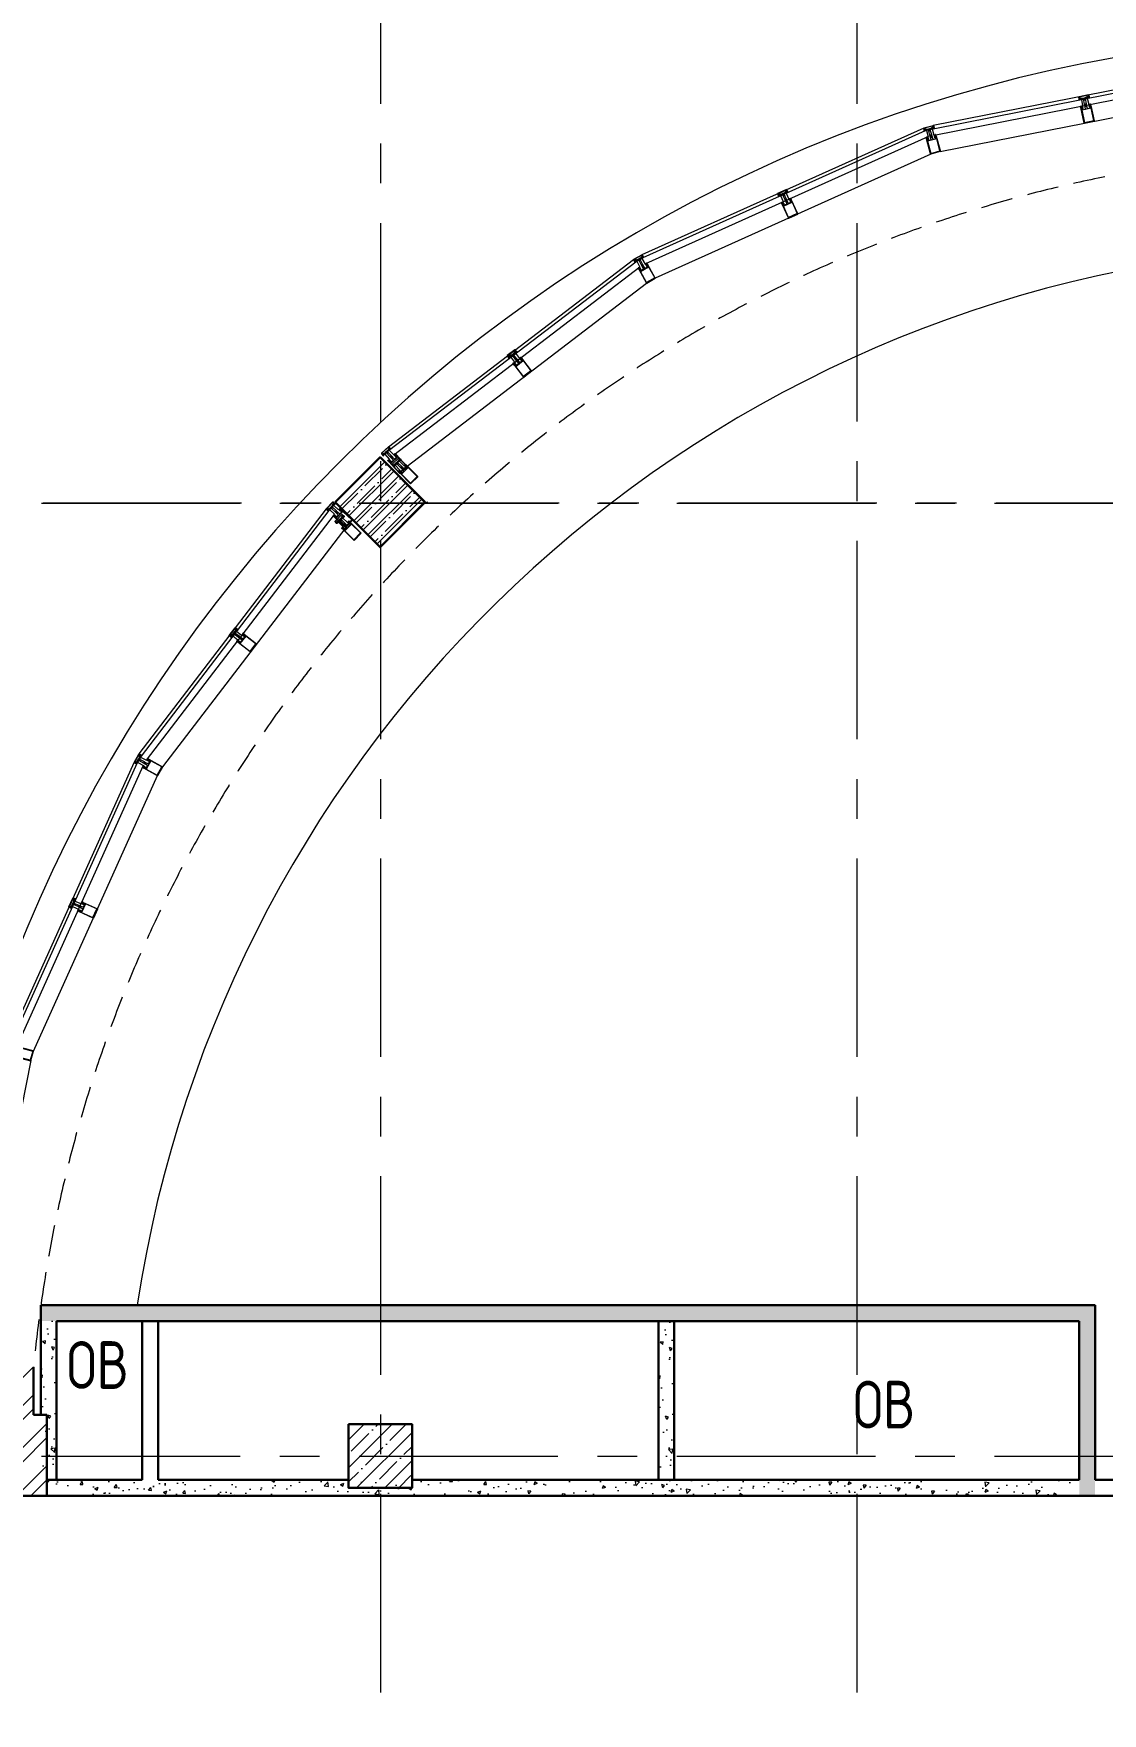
# Model space of a CAD drawing. Header units: millimetres. Extents: x -360149 to 682031, y -35655 to 209517.
# Drawn here: x 55459 to 62188, y 116981 to 127556 of the extents above; entities that cross this region are included whole.
import ezdxf
from ezdxf import colors
from ezdxf.entities.mleader import LeaderData, LeaderLine
from ezdxf.math import Vec2, Vec3

# ---------------------------------------------------------------- set-up
doc = ezdxf.new("R2010")
doc.units = ezdxf.units.MM
doc.header["$MEASUREMENT"] = 0
doc.linetypes.add('CENTER', pattern=[2, 1.25, -0.25, 0.25, -0.25])
doc.linetypes.add('HIDDEN', pattern=[6, 4, -2])
doc.layers.get('0').update_dxf_attribs({"color": 250, "lineweight": 9})
for name, color, linetype, lineweight in [('АР_Колонны', 250, 'Continuous', 30), ('АР_Колонны Штрих', 250, 'Continuous', 5), ('АР_Навесной фасад', 147, 'Continuous', 5), ('АР_Оси', 195, 'Continuous', 9), ('АР_Отметки', 250, 'Continuous', 15), ('АР_Перегородки витражные', 152, 'Continuous', 13), ('АР_Перегородки газоблок', 165, 'Continuous', 30), ('АР_Перегородки газоблок_Штрих', 165, 'Continuous', 5), ('АР_Подоконники', 163, 'Continuous', 9), ('АР_Сущ Несущая стена', 216, 'Continuous', 30), ('АР_Штриховка кирпич', 250, 'Continuous', 9), ('перекр 0.3', 181, 'Continuous', 30)]:
    doc.layers.add(name, color=color, linetype=linetype, lineweight=lineweight)
doc.layers.add('АР_Отверстия', color=251, linetype='Continuous')
doc.styles.add('ICOCPEUR', font='isocpeur.ttf')
doc.styles.add('ISOCPEUR', font='isocpeur.ttf', dxfattribs={"width": 0.7})
pattern_1 = [(335.76716334, (-69115.3163, 318510.941), (0.651582564, 1.447617495), []), (65.76716334, (-69115.3163, 318510.941), (-1.447617495, 0.651582564), [])]

# ---------------------------------------------------------------- blocks, each defined once
blk = doc.blocks.new('A$Cb486bd23')
at = {"layer": 'АР_Колонны Штрих', "ltscale": 100}
h = blk.add_hatch(dxfattribs=at)
h.set_pattern_fill('ANSI35', color=256, scale=500)
h.set_pattern_definition([(45, (-955186.53, 45622.26), (-88.388348, 88.388348), []), (45, (-955098.14, 45622.26), (-88.388348, 88.388348), [156.25, -31.25, 0, -31.25])])
h.paths.add_polyline_path([(2181, 6028), (1899, 5745), (2181, 5462), (2464, 5745)])
blk = doc.blocks.new('A$C641599e0')
at = {"layer": 'АР_Колонны', "ltscale": 100}
blk.add_lwpolyline([(1899, 5745), (2181, 6028), (2464, 5745), (2181, 5462)], close=True, dxfattribs=at)
blk = doc.blocks.new('стойка витр.')
h = blk.add_hatch()
h.set_pattern_fill('ANSI37', scale=0.5, angle=-69.2328)
h.set_pattern_definition(pattern_1)
edge = h.paths.add_edge_path()
edge.add_line((-23, 14), (-23, 15))
edge.add_arc((-23, 15), 0.427, 20.7605, 72.3)
edge.add_arc((-23, 16), 0.427, 110.764, 252.288, ccw=False)
edge.add_line((-23, 16), (-22, 16))
edge.add_arc((-22, 16), 0.183, 20.749, 110.7854, ccw=False)
edge.add_line((-22, 16), (-22, 16))
edge.add_arc((-22, 16), 0.183, 200.7666, 335.778)
edge.add_line((-22, 16), (-21, 18))
edge.add_arc((-22, 18), 0.637, 344.3928, 381.7249)
edge.add_line((-21, 18), (-23, 22))
edge.add_arc((-23, 22), 0.637, 19.8094, 57.1415)
edge.add_line((-23, 22), (-24, 23))
edge.add_arc((-24, 23), 0.183, 65.7564, 200.7677)
edge.add_line((-25, 23), (-24, 23))
edge.add_arc((-25, 23), 0.183, -69.251, 20.7854, ccw=False)
edge.add_line((-25, 23), (-26, 22))
edge.add_arc((-26, 23), 0.427, 149.2464, 290.7703, ccw=False)
edge.add_arc((-27, 23), 0.427, 329.2344, 380.7738)
edge.add_line((-26, 23), (-27, 24))
edge.add_arc((-27, 24), 0.183, 20.749, 110.7854)
edge.add_line((-27, 24), (-33, 22))
edge.add_arc((-33, 21), 0.306, 107.612, 200.6883)
edge.add_line((-34, 21), (-33, 21))
edge.add_arc((-33, 21), 0.304, 200.7453, 225.8124)
edge.add_line((-33, 21), (-32, 19))
edge.add_arc((-32, 19), 0.305, -108.8628, 45.7814, ccw=False)
edge.add_arc((-29, 28), 9.95, 231.9543, 250.0412, ccw=False)
edge.add_arc((-35, 20), 0.4, 42.3093, 119.225)
edge.add_arc((-35, 20), 0.602, 134.395, 228.6478)
edge.add_arc((-29, 28), 11, 232.0873, 240.8889)
edge.add_arc((-37, 13), 6.09, 40.7589, 60.6144, ccw=False)
edge.add_arc((-33, 17), 0.305, -34.8959, 41.6027, ccw=False)
edge.add_line((-32, 16), (-33, 16))
edge.add_arc((-33, 16), 0.305, 145.1101, 256.4243)
edge.add_line((-33, 15), (-32, 15))
edge.add_arc((-32, 15), 0.305, -34.8899, 76.4243, ccw=False)
edge.add_line((-32, 15), (-32, 14))
edge.add_arc((-32, 14), 0.305, 145.1101, 256.4243)
edge.add_line((-32, 13), (-31, 13))
edge.add_arc((-31, 13), 0.305, -24.2247, 76.4204, ccw=False)
edge.add_line((-31, 13), (-32, 11))
edge.add_arc((-31, 11), 0.305, 155.7711, 290.7403)
edge.add_line((-31, 11), (-23, 14))
edge.add_arc((-23, 14), 0.183, 290.749, 380.749)
edge = h.paths.add_edge_path(flags=16)
edge.add_line((-23, 21), (-22, 19))
edge.add_arc((-23, 18), 0.541, -69.2328, 20.7672, ccw=False)
edge.add_line((-23, 18), (-23, 18))
edge.add_arc((-24, 18), 0.541, 200.7672, 290.7672, ccw=False)
edge.add_line((-24, 18), (-25, 20))
edge.add_arc((-25, 20), 0.541, 110.7672, 200.7672, ccw=False)
edge.add_line((-25, 21), (-24, 21))
edge.add_arc((-24, 21), 0.541, 20.7672, 110.7672, ccw=False)
edge = h.paths.add_edge_path(flags=16)
edge.add_line((-27, 20), (-26, 17))
edge.add_arc((-26, 17), 0.541, -69.2328, 20.7672, ccw=False)
edge.add_line((-26, 16), (-28, 15))
edge.add_arc((-28, 16), 0.541, 200.7672, 290.7672, ccw=False)
edge.add_line((-29, 15), (-30, 19))
edge.add_arc((-30, 19), 0.541, 110.7672, 200.7672, ccw=False)
edge.add_line((-30, 20), (-28, 21))
edge.add_arc((-27, 20), 0.541, 20.7672, 110.7672, ccw=False)
h = blk.add_hatch()
h.set_pattern_fill('ANSI37', scale=0.5, angle=-69.2328)
h.set_pattern_definition([(335.76716334, (-69115.9168, 318510.7132), (0.651582564, 1.447617495), []), (65.76716334, (-69115.9168, 318510.7132), (-1.447617495, 0.651582564), [])])
edge = h.paths.add_edge_path()
edge.add_arc((-61, -46), 0.549, 155.7657, 200.7672)
edge.add_line((-62, -46), (-61, -44))
edge.add_arc((-61, -44), 0.183, 20.7672, 155.7657)
edge.add_line((-61, -44), (-61, -45))
edge.add_arc((-61, -45), 0.183, 200.7672, 290.7672)
edge.add_line((-61, -45), (-59, -44))
edge.add_arc((-60, -44), 0.427, -69.2328, 72.2936)
edge.add_arc((-59, -43), 0.427, 200.7672, 252.2936)
edge.add_line((-60, -43), (-63, -35))
edge.add_arc((-63, -34), 0.305, 110.7672, 200.7672)
edge.add_line((-63, -34), (-61, -33))
edge.add_arc((-60, -34), 0.304, 76.4029, 110.7672)
edge.add_line((-60, -33), (-60, -34))
edge.add_arc((-108, -56), 53, 16.7114, 24.8229)
edge.add_line((-57, -41), (-58, -41))
edge.add_arc((-58, -41), 0.305, 145.1109, 256.4234)
edge.add_line((-58, -42), (-57, -42))
edge.add_arc((-57, -42), 0.305, -34.8891, 76.4234)
edge.add_line((-57, -42), (-57, -43))
edge.add_arc((-57, -43), 0.305, 145.1109, 256.4234)
edge.add_line((-57, -44), (-56, -44))
edge.add_arc((-56, -44), 0.305, -34.8891, 76.4234)
edge.add_line((-56, -44), (-56, -45))
edge.add_arc((-56, -45), 0.305, 145.1109, 256.4234)
edge.add_line((-56, -46), (-55, -46))
edge.add_arc((-56, -46), 0.305, -34.8891, 76.4234)
edge.add_line((-55, -46), (-56, -47))
edge.add_arc((-56, -47), 0.305, 145.1109, 256.4234)
edge.add_line((-56, -47), (-55, -48))
edge.add_arc((-55, -48), 0.305, -34.8891, 76.4234)
edge.add_line((-55, -48), (-55, -49))
edge.add_arc((-55, -49), 0.305, 145.1109, 256.4234)
edge.add_line((-55, -49), (-54, -50))
edge.add_arc((-54, -50), 0.305, -34.8891, 76.4234)
edge.add_line((-54, -50), (-54, -51))
edge.add_arc((-54, -51), 0.305, 145.1109, 256.4234)
edge.add_line((-54, -51), (-53, -51))
edge.add_arc((-53, -52), 0.305, -43.6751, 76.4279)
edge.add_line((-53, -52), (-54, -53))
edge.add_arc((-54, -53), 0.305, 136.3286, 262.7471)
edge.add_arc((-55, -61), 7.99, 59.586, 82.7471)
edge.add_arc((-51, -54), 0.305, 253.291, 419.586)
edge.add_arc((-53, -61), 6.03, 73.291, 110.7672)
edge.add_line((-55, -55), (-55, -55))
edge.add_arc((-55, -55), 0.427, 200.7672, 290.7672)
edge.add_line((-55, -55), (-57, -51))
edge.add_arc((-56, -51), 0.427, 149.2366, 200.7672)
edge.add_arc((-57, -51), 0.427, -30.7634, 40.0143)
edge.add_arc((-57, -51), 0.427, 40.0005, 110.7672)
edge.add_line((-57, -50), (-58, -51))
edge.add_arc((-58, -51), 0.183, 110.7672, 200.7672)
edge.add_line((-58, -51), (-58, -51))
edge.add_arc((-59, -51), 0.183, 245.7686, 380.7672)
edge.add_line((-59, -51), (-60, -51))
edge.add_arc((-60, -50), 0.549, 200.7672, 245.7686)
edge.add_line((-60, -50), (-62, -46))
edge = h.paths.add_edge_path(flags=16)
edge.add_arc((-59, -49), 0.541, 200.7672, 290.7672)
edge.add_line((-61, -47), (-60, -49))
edge.add_arc((-60, -47), 0.541, 110.7672, 200.7672)
edge.add_line((-59, -46), (-60, -46))
edge.add_arc((-59, -46), 0.541, 20.7672, 110.7672)
edge.add_line((-58, -48), (-59, -46))
edge.add_arc((-58, -49), 0.541, -69.2328, 20.7672)
edge.add_line((-59, -50), (-58, -49))
h = blk.add_hatch()
h.set_pattern_fill('ANSI37', scale=0.5, angle=-69.2328)
h.set_pattern_definition(pattern_1)
edge = h.paths.add_edge_path()
edge.add_line((-8, -26), (-7, -27))
edge.add_arc((-8, -27), 0.427, -30.7656, 20.7738, ccw=False)
edge.add_arc((-7, -27), 0.427, 149.2464, 290.7703)
edge.add_line((-7, -28), (-6, -27))
edge.add_arc((-6, -27), 0.183, 290.749, 380.7854)
edge.add_line((-6, -27), (-6, -27))
edge.add_arc((-6, -27), 0.183, 65.7564, 200.7677, ccw=False)
edge.add_line((-5, -27), (-4, -27))
edge.add_arc((-4, -28), 0.637, 19.8094, 57.1415, ccw=False)
edge.add_line((-4, -28), (-2, -31))
edge.add_arc((-3, -32), 0.637, -15.6072, 21.7249, ccw=False)
edge.add_line((-2, -32), (-3, -33))
edge.add_arc((-3, -33), 0.183, 200.7666, 335.778, ccw=False)
edge.add_line((-3, -33), (-3, -33))
edge.add_arc((-3, -33), 0.183, 20.749, 110.7854)
edge.add_line((-3, -33), (-4, -34))
edge.add_arc((-4, -34), 0.427, 110.764, 252.288)
edge.add_arc((-5, -35), 0.427, 20.7605, 72.3, ccw=False)
edge.add_line((-4, -35), (-4, -36))
edge.add_arc((-4, -36), 0.183, -69.251, 20.7854, ccw=False)
edge.add_line((-4, -36), (-11, -38))
edge.add_arc((-11, -38), 0.306, 200.846, 293.9223, ccw=False)
edge.add_line((-11, -38), (-11, -38))
edge.add_arc((-11, -37), 0.304, 175.722, 200.789, ccw=False)
edge.add_line((-11, -37), (-11, -35))
edge.add_arc((-12, -35), 0.305, 355.7529, 510.3972)
edge.add_arc((-3, -40), 9.95, 151.4932, 169.58)
edge.add_arc((-13, -38), 0.4, 282.3093, 359.225, ccw=False)
edge.add_arc((-13, -38), 0.602, 172.8865, 267.1393, ccw=False)
edge.add_arc((-3, -40), 11, 160.6454, 169.447, ccw=False)
edge.add_arc((-19, -34), 6.09, 340.92, 360.7754)
edge.add_arc((-13, -34), 0.305, 359.9316, 436.4302)
edge.add_line((-13, -34), (-14, -34))
edge.add_arc((-14, -33), 0.305, 145.1101, 256.4243, ccw=False)
edge.add_line((-14, -33), (-14, -32))
edge.add_arc((-14, -32), 0.305, 325.1101, 436.4243)
edge.add_line((-14, -32), (-15, -32))
edge.add_arc((-15, -31), 0.305, 145.1101, 256.4243, ccw=False)
edge.add_line((-15, -31), (-14, -30))
edge.add_arc((-15, -30), 0.305, 325.1139, 425.759)
edge.add_line((-15, -30), (-16, -29))
edge.add_arc((-16, -29), 0.305, 110.794, 245.7633, ccw=False)
edge.add_line((-16, -29), (-8, -26))
edge.add_arc((-8, -26), 0.183, 20.7854, 110.7854, ccw=False)
edge = h.paths.add_edge_path(flags=16)
edge.add_line((-3, -31), (-4, -29))
edge.add_arc((-5, -29), 0.541, 20.7672, 110.7672)
edge.add_line((-5, -28), (-6, -29))
edge.add_arc((-6, -29), 0.541, 110.7672, 200.7672)
edge.add_line((-6, -29), (-5, -32))
edge.add_arc((-5, -32), 0.541, 200.7672, 290.7672)
edge.add_line((-5, -32), (-4, -32))
edge.add_arc((-4, -31), 0.541, 290.7672, 380.7672)
edge = h.paths.add_edge_path(flags=16)
edge.add_line((-7, -33), (-8, -29))
edge.add_arc((-9, -30), 0.541, 20.7672, 110.7672)
edge.add_line((-9, -29), (-11, -30))
edge.add_arc((-11, -31), 0.541, 110.7672, 200.7672)
edge.add_line((-11, -31), (-10, -34))
edge.add_arc((-10, -34), 0.541, 200.7672, 290.7672)
edge.add_line((-9, -35), (-7, -34))
edge.add_arc((-7, -33), 0.541, 290.7672, 380.7672)
at = {"lineweight": 0, "ltscale": 100, "transparency": 33554687}
for points in [[(-69, -58), (-90, -2), (-90, -1), (-89, -1), (-89, -1), (-88, -3), (-87, -3), (-87, -3), (-86, -3), (-87, -1), (-87, 0), (-82, 2), (-81, 1), (-80, 1), (-77, 4), (-78, 5), (-90, 0), (-91, -2), (-70, -59), (-68, -60), (-55, -55), (-55, -54), (-59, -54), (-59, -54), (-60, -56), (-65, -58), (-66, -57), (-67, -55), (-67, -55), (-68, -55), (-68, -56), (-67, -58), (-67, -58), (-68, -59)], [(66, 59), (-27, 24), (-26, 22), (-25, 22), (-25, 22), (-25, 23), (-21, 25), (-19, 21), (-19, 21), (-19, 21), (-18, 17), (-22, 16), (-23, 17), (-23, 16), (-23, 16), (-23, 14), (-17, 16), (-16, 17), (-15, 20), (-15, 20), (-17, 24), (-17, 25), (-17, 25), (-14, 27), (-12, 26), (-4, 5), (-5, 4), (-33, -7), (-33, -7), (-32, -8), (-31, -9), (-30, -9), (-30, -9), (-29, -9), (-29, -8), (-28, -9), (-27, -8), (-27, -8), (-26, -8), (-25, -7), (-25, -7), (-25, -7), (-24, -7), (-24, -6), (-23, -7), (-22, -6), (-22, -6), (-21, -6), (-20, -6), (-20, -5), (-20, -5), (-19, -5), (-18, -4), (-18, -5), (-17, -4), (-15, -5), (-15, -6), (-16, -8), (-16, -9), (-16, -8), (-17, -9), (-18, -9), (-18, -9), (-19, -9), (-19, -10), (-20, -10), (-21, -10), (-21, -11), (-21, -10), (-23, -11), (-23, -11), (-23, -11), (-24, -11), (-24, -12), (-25, -12), (-26, -12), (-26, -13), (-26, -12), (-28, -13), (-28, -13), (-28, -13), (-29, -13), (-29, -14), (-30, -15), (-29, -16), (-29, -16), (-1, -6), (0, -6), (8, -28), (8, -29), (4, -31), (3, -30), (3, -29), (2, -25), (2, -25), (-1, -23), (-2, -23), (-8, -25), (-7, -27), (-6, -28), (-6, -27), (-6, -26), (-2, -25), (0, -28), (0, -28), (0, -29), (1, -32), (-4, -34), (-4, -33), (-4, -33), (-5, -34), (-4, -36), (89, -1), (89, 1), (67, 59)], [(64, 56), (85, 0), (11, -28), (-11, 28)]]:
    blk.add_lwpolyline(points, close=True, dxfattribs=at)
for points in [[(-74, -6), (-74, -6), (-75, -6), (-74, -7), (-77, -8, -0.414362), (-77, -8), (-79, -2, -0.414326), (-79, 0), (-77, 0), (-77, -1), (-76, 0), (-76, 0), (-77, 3, 0.551224), (-78, 4), (-80, 1, -0.267349), (-81, 1), (-82, 1, 0.249629), (-83, 1), (-86, -2, 0.827043), (-86, -3), (-82, -2, -0.414326), (-81, -2), (-78, -9, 0.414326), (-77, -10), (-76, -9, -0.082799), (-72, -16), (-68, -26), (-68, -26), (-68, -26), (-65, -35, -0.082799), (-63, -43), (-64, -44, 0.414326), (-65, -45), (-62, -52, -0.414326), (-62, -53), (-66, -55, 0.827043), (-66, -56), (-61, -56, 0.249629), (-61, -55), (-60, -54, -0.267349), (-59, -54), (-56, -54, 0.551224), (-56, -54), (-57, -51), (-57, -50), (-58, -50), (-58, -51), (-59, -52, -0.414326), (-60, -51), (-63, -45, -0.414362), (-63, -45), (-60, -44), (-60, -45), (-60, -45), (-59, -44)], [(-32, -8), (-33, -7, 0.523933), (-33, -7), (-64, -19, 0.414326), (-65, -20), (-64, -21, 0.410627), (-63, -21), (-63, -21, 0.492552), (-63, -21), (-63, -20, -0.441111), (-63, -20), (-61, -19, -0.208057), (-60, -19, -0.000016), (-57, -21, -0.439819), (-56, -22, -0.000016), (-58, -25, -0.208057), (-58, -26), (-60, -27, -0.441111), (-60, -26), (-61, -26, 0.492552), (-61, -26), (-61, -26, 0.410627), (-62, -27), (-61, -28, 0.414326), (-61, -28), (-30, -17, 0.523933), (-29, -16), (-30, -15)]]:
    blk.add_lwpolyline(points, format="xyb", close=True, dxfattribs=at)
at = {"color": 7, "lineweight": 0, "ltscale": 100, "transparency": 33554687}
for points in [[(-74, 3, 0.57795), (-74, 4), (-75, 4, -0.615334), (-75, 4, 0.101403), (-74, 7, 0.887085), (-74, 7, -0.164997), (-77, 5), (-77, 5, 0.414304), (-78, 4), (-76, 1, 0.228696), (-76, 1, -0.319049), (-76, 0, -0.319002), (-76, 0), (-77, -1, -0.4144), (-77, -1), (-78, 0, 0.668339), (-78, 0), (-79, -2, 0.198883), (-79, -2), (-77, -6, 0.198883), (-77, -7), (-75, -7, 0.668339), (-75, -7), (-75, -7, -0.4144), (-75, -7), (-74, -6, -0.710202), (-73, -7, 0.228696), (-73, -7), (-70, -16, 0.414362), (-70, -16), (-67, -15, 0.151171), (-67, -15), (-67, -15, 0.035408), (-70, -8), (-71, -7, -0.527868), (-71, -7), (-70, -6, 0.527868), (-71, -6), (-72, -5, -0.527868), (-72, -5), (-71, -4, 0.527868), (-71, -4), (-72, -4, -0.527868), (-72, -3), (-72, -2, 0.527868), (-72, -2), (-73, -2, -0.527868), (-73, -1), (-73, 0, 0.527868), (-73, 0), (-74, 0, -0.527868), (-74, 1), (-73, 1, 0.527868), (-74, 2), (-74, 2, -0.527868), (-75, 3)], [(-23, 14), (-23, 15, 0.228752), (-23, 15, -0.710164), (-23, 16), (-22, 16, -0.4144), (-22, 16), (-22, 16, 0.66825), (-22, 16), (-21, 18, 0.164348), (-21, 18), (-23, 22, 0.164348), (-23, 22), (-24, 23, 0.66825), (-25, 23), (-24, 23, -0.4144), (-25, 23), (-26, 22, -0.710164), (-26, 23, 0.228752), (-26, 23), (-27, 24, 0.4144), (-27, 24), (-33, 22, 0.430028), (-34, 21), (-33, 21, 0.109814), (-33, 21), (-32, 19, -0.800036), (-32, 18, -0.079083), (-35, 20, 0.348803), (-35, 20, 0.436125), (-35, 19, 0.038423), (-34, 18, -0.086853), (-32, 17, -0.346763), (-32, 16), (-33, 16, 0.527877), (-33, 15), (-32, 15, -0.527877), (-32, 15), (-32, 14, 0.527877), (-32, 13), (-31, 13, -0.469739), (-31, 13), (-32, 11, 0.667984), (-31, 11), (-23, 14, 0.414214)], [(-53, -51, -0.57795), (-53, -52), (-54, -53, 0.615334), (-54, -53, -0.101403), (-51, -54, -0.887085), (-51, -55, 0.164997), (-55, -55), (-55, -55, -0.414304), (-55, -55), (-57, -51, -0.228696), (-57, -51, 0.319049), (-57, -50, 0.319002), (-57, -50), (-58, -51, 0.4144), (-58, -51), (-58, -51, -0.668339), (-59, -51), (-60, -51, -0.198883), (-60, -50), (-62, -46, -0.198883), (-62, -46), (-61, -44, -0.668339), (-61, -44), (-61, -45, 0.4144), (-61, -45), (-59, -44, 0.710202), (-59, -43, -0.228696), (-60, -43), (-63, -35, -0.414362), (-63, -34), (-61, -33, -0.151171), (-60, -33), (-60, -34, -0.035408), (-57, -41), (-58, -41, 0.527868), (-58, -42), (-57, -42, -0.527868), (-57, -42), (-57, -43, 0.527868), (-57, -44), (-56, -44, -0.527868), (-56, -44), (-56, -45, 0.527868), (-56, -46), (-55, -46, -0.527868), (-55, -46), (-56, -47, 0.527868), (-56, -47), (-55, -48, -0.527868), (-55, -48), (-55, -49, 0.527868), (-55, -49), (-54, -50, -0.527868), (-54, -50), (-54, -51, 0.527868), (-54, -51)], [(-8, -26), (-7, -27, -0.228752), (-7, -27, 0.710164), (-7, -28), (-6, -27, 0.4144), (-6, -27), (-6, -27, -0.66825), (-5, -27), (-4, -27, -0.164348), (-4, -28), (-2, -31, -0.164348), (-2, -32), (-3, -33, -0.66825), (-3, -33), (-3, -33, 0.4144), (-3, -33), (-4, -34, 0.710164), (-4, -34, -0.228752), (-4, -35), (-4, -36, -0.4144), (-4, -36), (-11, -38, -0.430028), (-11, -38), (-11, -38, -0.109814), (-11, -37), (-11, -35, 0.800036), (-12, -35, 0.079083), (-13, -38, -0.348803), (-13, -38, -0.436125), (-14, -38, -0.038423), (-13, -36, 0.086853), (-13, -34, 0.346763), (-13, -34), (-14, -34, -0.527877), (-14, -33), (-14, -32, 0.527877), (-14, -32), (-15, -32, -0.527877), (-15, -31), (-14, -30, 0.469739), (-15, -30), (-16, -29, -0.667984), (-16, -29), (-8, -26, -0.414214)]]:
    blk.add_lwpolyline(points, format="xyb", close=True, dxfattribs=at)
for points in [[(-72, 0), (-73, 0)], [(-27, 24), (-27, 24)], [(-23, 14), (-23, 14)]]:
    blk.add_lwpolyline(points, dxfattribs=at)
blk.add_lwpolyline([(-73, 0), (-55, -48), (-54, -48), (-72, 0)], close=True)
at = {"lineweight": 0, "ltscale": 100, "transparency": 33554687}
for points in [[(-70, -6), (-69, -6), (-31, 9), (-31, 9), (-31, 11)], [(-56, -42), (-56, -41), (-17, -27), (-17, -27), (-16, -29)]]:
    blk.add_lwpolyline(points, dxfattribs=at)
at = {"color": 7}
for points in [[(-27, 20), (-26, 17, -0.414214), (-26, 16), (-28, 15, -0.414214), (-29, 15), (-30, 19, -0.414214), (-30, 20), (-28, 21, -0.414214)], [(-23, 21), (-22, 19, -0.414214), (-23, 18), (-23, 18, -0.414214), (-24, 18), (-25, 20, -0.414214), (-25, 21), (-24, 21, -0.414214)], [(-75, -2), (-74, -4, -0.414214), (-75, -5), (-76, -5, -0.414214), (-77, -5), (-78, -3, -0.414214), (-77, -2), (-76, -2, -0.414214)], [(-58, -48), (-59, -46, 0.414214), (-59, -46), (-60, -46, 0.414214), (-61, -47), (-60, -49, 0.414214), (-59, -50), (-58, -49, 0.414214)], [(-7, -33), (-8, -29, 0.414214), (-9, -29), (-11, -30, 0.414214), (-11, -31), (-10, -34, 0.414214), (-9, -35), (-7, -34, 0.414214)], [(-3, -31), (-4, -29, 0.414214), (-5, -28), (-6, -29, 0.414214), (-6, -29), (-5, -32, 0.414214), (-5, -32), (-4, -32, 0.414214)]]:
    blk.add_lwpolyline(points, format="xyb", close=True, dxfattribs=at)
at = {"color": 7, "lineweight": 0, "ltscale": 100, "transparency": 33554687}
blk.add_arc((-33, 21), 0.305, 110.7562, 200.7779, dxfattribs=at)
blk = doc.blocks.new('A$Ca602dfc3')
at = {"layer": 'АР_Навесной фасад', "ltscale": 100}
for p, q in [((1718, -116), (552, -1668)), ((1735, -125), (566, -1683)), ((1769, -150), (599, -1708)), ((1842, -232), (701, -1749)), ((-260, -3502), (523, -1722)), ((-243, -3512), (542, -1727)), ((-204, -3527), (580, -1743)), ((-96, -3545), (671, -1804)), ((-635, -5471), (-276, -3562)), ((-256, -3561), (-616, -5477)), ((-215, -3568), (-575, -5482)), ((-112, -3605), (-465, -5476))]:
    blk.add_line(p, q, dxfattribs=at)
at = {"layer": 'АР_Перегородки витражные', "xscale": -1}
for p, rotation in [((1802, -152), 158.0578973746889), ((1201, -945), 163.6115593509506), ((613, -1737), 172.094651146425), ((211, -2642), 176.7667326082509)]:
    blk.add_blockref('стойка витр.', p, dxfattribs=dict(at, rotation=rotation))
at = {"layer": 'АР_Перегородки витражные'}
for p, rotation in [((-185, -3554), 324.6577666672254), ((-371, -4528), 327.9724738192307), ((-550, -5505), 337.496536021997)]:
    blk.add_blockref('стойка витр.', p, dxfattribs=dict(at, rotation=rotation))
blk = doc.blocks.new('_DotSmall')
at = {"color": 0, "linetype": 'ByBlock', "const_width": 0.5}
blk.add_lwpolyline([(-0.0625, 0, 1), (0.0625, 0, 1)], format="xyb", close=True, dxfattribs=at)

msp = doc.modelspace()

# ---------------------------------------------------------------- hatches: boundary and pattern name
at = {"layer": 'АР_Колонны Штрих', "ltscale": 100}
h = msp.add_hatch(dxfattribs=at)
h.set_pattern_fill('ANSI35', color=256, scale=500)
h.set_pattern_definition([(45, (-899727.43, 164482.94), (-88.388348, 88.388348), []), (45, (-899639.05, 164482.94), (-88.388348, 88.388348), [156.25, -31.25, 0, -31.25])])
h.paths.add_polyline_path([(57640.45, 124888.24), (57357.6, 124605.39), (57640.45, 124322.55), (57923.29, 124605.39)])
h = msp.add_hatch(dxfattribs=at)
h.set_pattern_fill('ANSI35', color=256, scale=500)
h.set_pattern_definition([(45, (-899609.7, 158672.16), (-88.388348, 88.388348), []), (45, (-899521.31, 158672.16), (-88.388348, 88.388348), [156.25, -31.25, 0, -31.25])])
h.paths.add_polyline_path([(57842.4, 118800.68), (57442.4, 118800.68), (57442.4, 118400.68), (57842.4, 118400.68)])
at = {"layer": 'АР_Перегородки газоблок_Штрих', "ltscale": 100}
h = msp.add_hatch(dxfattribs=at)
h.set_pattern_fill('AR-CONC', color=256, scale=30)
h.set_pattern_definition([(50, (272504.24, 6749.96), (215.17805, -18.82564), [22.5, -247.5]), (355, (272504.24, 6749.96), (-41.6254, 225.65764), [18, -198]), (100.45144, (272522.17, 6748.39), (173.55265, 206.832), [19.12206, -210.34263]), (46.1842, (272504.24, 6809.96), (320.1724, -49.65578), [33.75, -371.25]), (96.63564, (272530.92, 6805.82), (280.3986, 292.2356), [28.6831, -315.51413]), (351.18416, (272504.24, 6809.96), (280.3986, 292.2356), [27, -297]), (21, (272534.24, 6794.96), (179.07212, -120.78567), [22.5, -247.5]), (326, (272534.24, 6794.96), (72.9946, 217.54501), [18, -198]), (71.45144, (272549.16, 6784.9), (252.06671, 96.75935), [19.12206, -210.34263]), (37.5, (272504.24, 6749.96), (3.647957, 99.868156), [0, -195.6, 0, -201, 0, -198.75]), (7.5, (272504.24, 6749.96), (78.92086, 118.323514), [0, -114.6, 0, -191.1, 0, -75.75]), (327.5, (272437.34, 6749.96), (160.14673, -6.766462), [0, -75, 0, -234, 0, -310.5]), (317.5, (272407.34, 6749.96), (174.95585, 30.031495), [0, -97.5, 0, -155.4, 0, -220.5])])
h.paths.add_polyline_path([(62142.4, 119550.64), (55504.28, 119550.64), (55504.28, 119450.64), (62042.4, 119450.64), (62042.4, 118350.68), (62142.4, 118350.68)])
h = msp.add_hatch(dxfattribs=at)
h.set_pattern_fill('AR-CONC', color=256, scale=30, angle=90)
h.set_pattern_definition([(140, (168304.96, 329798.07), (18.82564, 215.17805), [22.5, -247.5]), (85, (168304.96, 329798.07), (-225.65764, -41.6254), [18, -198]), (190.45144, (168306.53, 329816), (-206.832, 173.55265), [19.12206, -210.34263]), (136.1842, (168244.96, 329798.07), (49.65578, 320.1724), [33.75, -371.25]), (186.63564, (168249.1, 329824.75), (-292.2356, 280.3986), [28.6831, -315.51413]), (81.18416, (168244.96, 329798.07), (-292.2356, 280.3986), [27, -297]), (111, (168259.96, 329828.07), (120.78567, 179.07212), [22.5, -247.5]), (56, (168259.96, 329828.07), (-217.54501, 72.9946), [18, -198]), (161.45144, (168270.03, 329843), (-96.75935, 252.06671), [19.12206, -210.34263]), (127.5, (168304.96, 329798.07), (-99.868156, 3.647957), [0, -195.6, 0, -201, 0, -198.75]), (97.5, (168304.96, 329798.07), (-118.323514, 78.92086), [0, -114.6, 0, -191.1, 0, -75.75]), (57.5, (168304.96, 329731.17), (6.766462, 160.14673), [0, -75, 0, -234, 0, -310.5]), (47.5, (168304.96, 329701.17), (-30.031495, 174.95585), [0, -97.5, 0, -155.4, 0, -220.5])])
h.paths.add_polyline_path([(55504.28, 119456.23), (55504.28, 118450.68), (55604.28, 118450.68), (55604.28, 119456.23)])
h = msp.add_hatch(dxfattribs=at)
h.set_pattern_fill('AR-CONC', color=256, scale=30, angle=90)
h.set_pattern_definition([(140, (172193.08, 329792.49), (18.82564, 215.17805), [22.5, -247.5]), (85, (172193.08, 329792.49), (-225.65764, -41.6254), [18, -198]), (190.45144, (172194.65, 329810.42), (-206.832, 173.55265), [19.12206, -210.34263]), (136.1842, (172133.08, 329792.49), (49.65578, 320.1724), [33.75, -371.25]), (186.63564, (172137.22, 329819.17), (-292.2356, 280.3986), [28.6831, -315.51413]), (81.18416, (172133.08, 329792.5), (-292.2356, 280.3986), [27, -297]), (111, (172148.08, 329822.49), (120.78567, 179.07212), [22.5, -247.5]), (56, (172148.08, 329822.49), (-217.54501, 72.9946), [18, -198]), (161.45144, (172158.14, 329837.4), (-96.75935, 252.06671), [19.12206, -210.34263]), (127.5, (172193.08, 329792.485), (-99.868156, 3.647957), [0, -195.6, 0, -201, 0, -198.75]), (97.5, (172193.08, 329792.49), (-118.323514, 78.92086), [0, -114.6, 0, -191.1, 0, -75.75]), (57.5, (172193.08, 329725.585), (6.766462, 160.14673), [0, -75, 0, -234, 0, -310.5]), (47.5, (172193.08, 329695.59), (-30.031495, 174.95585), [0, -97.5, 0, -155.4, 0, -220.5])])
h.paths.add_polyline_path([(59392.4, 119450.64), (59392.4, 118345.89), (59492.4, 118345.89), (59492.4, 119330.64), (59492.4, 119450.64)])
h = msp.add_hatch(dxfattribs=at)
h.set_pattern_fill('AR-CONC', color=256, scale=30)
h.set_pattern_definition([(50, (268782.8, 5650), (215.17805, -18.82564), [22.5, -247.5]), (355, (268782.8, 5650), (-41.6254, 225.65764), [18, -198]), (100.45144, (268800.73, 5648.43), (173.55265, 206.832), [19.12206, -210.34263]), (46.1842, (268782.8, 5710), (320.1724, -49.65578), [33.75, -371.25]), (96.63564, (268809.48, 5705.86), (280.3986, 292.2356), [28.6831, -315.51413]), (351.18416, (268782.8, 5710), (280.3986, 292.2356), [27, -297]), (21, (268812.8, 5695), (179.07212, -120.78567), [22.5, -247.5]), (326, (268812.8, 5695), (72.9946, 217.54501), [18, -198]), (71.45144, (268827.73, 5684.93), (252.06671, 96.75935), [19.12206, -210.34263]), (37.5, (268782.8, 5650), (3.647957, 99.868156), [0, -195.6, 0, -201, 0, -198.75]), (7.5, (268782.8, 5650), (78.92086, 118.323514), [0, -114.6, 0, -191.1, 0, -75.75]), (327.5, (268715.9, 5650), (160.14673, -6.766462), [0, -75, 0, -234, 0, -310.5]), (317.5, (268685.9, 5650), (174.95585, 30.031495), [0, -97.5, 0, -155.4, 0, -220.5])])
h.paths.add_polyline_path([(58440.96, 118450.68), (55542.4, 118450.68), (55542.4, 118350.68), (58320.96, 118350.68), (58320.96, 118350.68), (58440.96, 118350.68)])
h = msp.add_hatch(dxfattribs=at)
h.set_pattern_fill('AR-CONC', color=256, scale=30, angle=180)
h.set_pattern_definition([(230, (-151900.89, 231151.36), (-215.17805, 18.82564), [22.5, -247.5]), (175, (-151900.89, 231151.36), (41.6254, -225.65764), [18, -198]), (280.45144, (-151918.82, 231152.93), (-173.55265, -206.832), [19.12206, -210.34263]), (226.1842, (-151900.9, 231091.36), (-320.1724, 49.65578), [33.75, -371.25]), (276.63564, (-151927.57, 231095.5), (-280.3986, -292.2356), [28.6831, -315.51413]), (171.18416, (-151900.9, 231091.36), (-280.3986, -292.2356), [27, -297]), (201, (-151930.89, 231106.36), (-179.07212, 120.78567), [22.5, -247.5]), (146, (-151930.89, 231106.36), (-72.9946, -217.54501), [18, -198]), (251.45144, (-151945.8, 231116.43), (-252.06671, -96.75935), [19.12206, -210.34263]), (217.5, (-151900.89, 231151.36), (-3.647957, -99.868156), [0, -195.6, 0, -201, 0, -198.75]), (187.5, (-151900.89, 231151.36), (-78.92086, -118.323514), [0, -114.6, 0, -191.1, 0, -75.75]), (147.5, (-151833.99, 231151.36), (-160.14673, 6.766462), [0, -75, 0, -234, 0, -310.5]), (137.5, (-151803.99, 231151.36), (-174.95585, -30.031495), [0, -97.5, 0, -155.4, 0, -220.5])])
h.paths.add_polyline_path([(58440.96, 118350.68), (62040.53, 118350.68), (62040.53, 118450.68), (58440.96, 118450.68)])
at = {"layer": 'АР_Штриховка кирпич', "ltscale": 100}
h = msp.add_hatch(dxfattribs=at)
h.set_pattern_fill('ANSI32', color=256, scale=500)
h.set_pattern_definition([(45, (-893604.2, 164822.8), (-132.58252, 132.58252), []), (45, (-893515.82, 164822.8), (-132.58252, 132.58252), [])])
h.paths.add_polyline_path([(55542.4, 118855.82), (55459.1, 118860.72), (55459.1, 119160.68), (54892.17, 119160.68), (54892.17, 118860.75), (51382.4, 118860.82), (51382.4, 117375.68), (51892.4, 117375.68), (51892.4, 118350.68), (55542.4, 118345.54)])

# ---------------------------------------------------------------- linework, layer by layer
at = {"layer": 'АР_Колонны', "ltscale": 100}
for points in [[(57357.6, 124605.39), (57640.45, 124888.24), (57923.29, 124605.39), (57640.45, 124322.55)], [(57442.4, 118800.68), (57842.4, 118800.68), (57842.4, 118400.68), (57442.4, 118400.68)]]:
    msp.add_lwpolyline(points, close=True, dxfattribs=at)
at = {"layer": 'АР_Оси', "linetype": 'CENTER', "ltscale": 1000}
for p, q in [((57642.4, 134363.15), (57642.4, 78630.8)), ((60642.4, 134363.15), (60642.4, 78630.8)), ((45508.7, 124600.68), (128687.11, 124600.68)), ((45518.92, 124601.01), (128697.32, 124601.01)), ((45508.7, 118600.68), (128687.11, 118600.68))]:
    msp.add_line(p, q, dxfattribs=at)
at = {"layer": 'АР_Перегородки витражные', "ltscale": 100}
msp.add_line((57942.11, 124605.85), (57925.17, 124601.47), dxfattribs=at)
at = {"layer": 'АР_Перегородки газоблок', "ltscale": 100}
for p, q in [((62142.4, 119550.64), (55504.28, 119550.64)), ((55504.28, 119550.64), (55504.28, 118860.68)), ((62142.4, 119550.64), (62142.4, 118450.68)), ((56142.4, 119450.64), (55604.28, 119450.64)), ((55604.28, 119450.64), (55604.28, 118450.68)), ((58440.96, 119450.64), (56142.4, 119450.64)), ((56142.4, 119450.64), (56142.4, 118450.68)), ((56242.4, 119450.64), (56242.4, 118450.68)), ((58440.96, 119450.64), (62042.4, 119450.64)), ((59392.4, 119450.64), (59392.4, 118450.68)), ((59492.4, 119450.64), (59492.4, 118450.68)), ((62042.4, 119450.64), (62042.4, 118450.68)), ((56142.4, 118450.68), (55542.4, 118450.68)), ((57442.4, 118450.68), (56242.4, 118450.68)), ((62042.4, 118450.68), (57842.4, 118450.68)), ((62142.4, 118450.68), (62142.4, 118500.71)), ((63442.4, 118450.68), (62142.4, 118450.68)), ((59619.5, 118350.68), (55542.4, 118350.68)), ((63442.4, 118350.68), (59619.5, 118350.68))]:
    msp.add_line(p, q, dxfattribs=at)
at = {"layer": 'АР_Подоконники', "ltscale": 100}
msp.add_arc((63870.52, 118371.51), 7848.36, 95.283282, 171.359235, dxfattribs=at)
at = {"layer": 'АР_Сущ Несущая стена', "ltscale": 100}
for p, q in [((55459.1, 118860.68), (55542.4, 118860.68)), ((55542.4, 118350.68), (55542.4, 118860.68)), ((51892.4, 118350.68), (55542.4, 118350.68))]:
    msp.add_line(p, q, dxfattribs=at)
msp.add_lwpolyline([(55459.1, 119160.68), (55459.1, 118860.68)], dxfattribs=at)
at = {"layer": 'АР_Сущ Несущая стена', "lineweight": 18, "ltscale": 100}
msp.add_arc((63859.46, 118395.11), 9148.86, 94.872341, 175.197822, dxfattribs=at)
at = {"layer": 'перекр 0.3', "color": 7, "linetype": 'HIDDEN', "lineweight": 5, "ltscale": 50}
msp.add_arc((63870.52, 118371.51), 8448.36, 95.283282, 174.640137, dxfattribs=at)
msp.add_arc((63870.52, 118371.51), 8448.36, 95.283282, 174.640137, dxfattribs=at)

# ---------------------------------------------------------------- block references
at = {"ltscale": 100, "xscale": -1, "rotation": 90.47171515599885}
msp.add_blockref('A$Ca602dfc3', (57563.09, 126671.91), dxfattribs=at)
at = {"ltscale": 150}
for name in ['A$Cb486bd23', 'A$C641599e0']:
    msp.add_blockref(name, (55459.1, 118860.68), dxfattribs=at)
at = {"ltscale": 100, "rotation": 359.5025506726814}
msp.add_blockref('A$Ca602dfc3', (55584.45, 124694.16), dxfattribs=at)
at = {"layer": 'АР_Перегородки витражные', "rotation": 293.9612412463862}
msp.add_blockref('стойка витр.', (57796.44, 124803.71), dxfattribs=at)
at = {"layer": 'АР_Перегородки витражные', "xscale": -1, "rotation": 156.0387587536136}
msp.add_blockref('стойка витр.', (57439.37, 124446.64), dxfattribs=at)

# ---------------------------------------------------------------- texts
at = {"layer": 'АР_Отверстия', "ltscale": 100, "char_height": 300, "attachment_point": 5, "line_spacing_factor": 0.7, "style": 'ICOCPEUR'}
for insert in [(55862.15, 119173.98), (60813.11, 118924.73)]:
    msp.add_mtext('\\A1;{\\W0.8;ОВ}', dxfattribs=dict(at, insert=insert))

# ---------------------------------------------------------------- leaders
at = {"layer": 'АР_Отметки'}
ml = msp.add_multileader_mtext('Standard', dxfattribs=at)
ml.set_content('Л.4', color=256, style='ISOCPEUR')
ml.set_leader_properties(color=256, linetype='Continuous', lineweight=-1)
ml.set_arrow_properties(name='DOTSMALL')
ml.build(insert=Vec2(0, 0))
ml.multileader.update_dxf_attribs({"has_text_frame": 1, "text_left_attachment_type": 4, "text_right_attachment_type": 4, "dogleg_length": 100, "arrow_head_size": 180})
ctx = ml.context
ctx.base_point, ctx.char_height, ctx.arrow_head_size, ctx.landing_gap_size, ctx.plane_origin = Vec3(82551.88, 129862.56), 250, 180, 50, Vec3(110672.33, 117704.9)
ctx.left_attachment, ctx.right_attachment = 4, 4
notes = []
notes.append((ctx, [(0, (0, 0, 0), (0, 0), (1, 0), 1, [])]))
ctx.mtext.insert, ctx.mtext.width, ctx.mtext.line_spacing_style, ctx.mtext.flow_direction = Vec3(82601.88, 130195.89), 852.697, 2, 5
ml = msp.add_multileader_mtext('Standard', dxfattribs=at)
ml.set_content('Л.4', color=256, style='ISOCPEUR')
ml.set_leader_properties(color=256, linetype='Continuous', lineweight=-1)
ml.set_arrow_properties(name='DOTSMALL')
ml.build(insert=Vec2(0, 0))
ml.multileader.update_dxf_attribs({"has_text_frame": 1, "text_left_attachment_type": 4, "text_right_attachment_type": 4, "dogleg_length": 100, "arrow_head_size": 180})
ctx = ml.context
ctx.base_point, ctx.char_height, ctx.arrow_head_size, ctx.landing_gap_size, ctx.plane_origin = Vec3(492034.94, 129862.56), 250, 180, 50, Vec3(520155.38, 117704.9)
ctx.left_attachment, ctx.right_attachment = 4, 4
notes.append((ctx, [(0, (0, 0, 0), (0, 0), (1, 0), 1, [])]))
ctx.mtext.insert, ctx.mtext.width, ctx.mtext.line_spacing_style, ctx.mtext.flow_direction = Vec3(492084.94, 130195.89), 852.697, 2, 5
ml = msp.add_multileader_mtext('Standard', dxfattribs=at)
ml.set_content('Л.4', color=256, style='ISOCPEUR')
ml.set_leader_properties(color=256, linetype='Continuous', lineweight=-1)
ml.set_arrow_properties(name='DOTSMALL')
ml.build(insert=Vec2(0, 0))
ml.multileader.update_dxf_attribs({"has_text_frame": 1, "text_left_attachment_type": 4, "text_right_attachment_type": 4, "dogleg_length": 100, "arrow_head_size": 180})
ctx = ml.context
ctx.base_point, ctx.char_height, ctx.arrow_head_size, ctx.landing_gap_size, ctx.plane_origin = Vec3(219490.04, 129862.56), 250, 180, 50, Vec3(247610.49, 117704.9)
ctx.left_attachment, ctx.right_attachment = 4, 4
notes.append((ctx, [(0, (0, 0, 0), (0, 0), (1, 0), 1, [])]))
ctx.mtext.insert, ctx.mtext.width, ctx.mtext.line_spacing_style, ctx.mtext.flow_direction = Vec3(219540.04, 130195.89), 852.697, 2, 5
ml = msp.add_multileader_mtext('Standard', dxfattribs=at)
ml.set_content('+13,200', color=256, style='ISOCPEUR')
ml.set_leader_properties(color=256, linetype='Continuous', lineweight=-1)
ml.set_arrow_properties(name='DOTSMALL')
ml.build(insert=Vec2(0, 0))
ml.multileader.update_dxf_attribs({"has_text_frame": 1, "text_left_attachment_type": 4, "text_right_attachment_type": 4, "dogleg_length": 100, "arrow_head_size": 180})
ctx = ml.context
ctx.base_point, ctx.char_height, ctx.arrow_head_size, ctx.landing_gap_size, ctx.plane_origin = Vec3(224688.95, 129360.2), 250, 180, 50, Vec3(225232.23, 130163.16)
ctx.left_attachment, ctx.right_attachment = 4, 4
notes.append((ctx, [(0, (0, 0, 0), (0, 0), (1, 0), 1, [])]))
ctx.mtext.insert, ctx.mtext.width, ctx.mtext.line_spacing_style, ctx.mtext.flow_direction = Vec3(224738.95, 129693.54), 852.697, 2, 5
ml = msp.add_multileader_mtext('Standard', dxfattribs=at)
ml.set_content('+8,400', color=256, style='ISOCPEUR')
ml.set_leader_properties(color=256, linetype='Continuous', lineweight=-1)
ml.set_arrow_properties(name='DOTSMALL')
ml.build(insert=Vec2(0, 0))
ml.multileader.update_dxf_attribs({"has_text_frame": 1, "text_left_attachment_type": 4, "text_right_attachment_type": 4, "dogleg_length": 100, "arrow_head_size": 180})
ctx = ml.context
ctx.base_point, ctx.char_height, ctx.arrow_head_size, ctx.landing_gap_size, ctx.plane_origin = Vec3(82370.95, 129105.2), 250, 180, 50, Vec3(82914.23, 129908.16)
ctx.left_attachment, ctx.right_attachment = 4, 4
notes.append((ctx, [(0, (0, 0, 0), (0, 0), (1, 0), 1, [])]))
ctx.mtext.insert, ctx.mtext.width, ctx.mtext.line_spacing_style, ctx.mtext.flow_direction = Vec3(82420.95, 129438.54), 852.697, 2, 5
ml = msp.add_multileader_mtext('Standard', dxfattribs=at)
ml.set_content('+7,050', color=256, style='ISOCPEUR')
ml.set_leader_properties(color=256, linetype='Continuous', lineweight=-1)
ml.set_arrow_properties(name='DOTSMALL')
ml.build(insert=Vec2(0, 0))
ml.multileader.update_dxf_attribs({"has_text_frame": 1, "text_left_attachment_type": 4, "text_right_attachment_type": 4, "dogleg_length": 100, "arrow_head_size": 180})
ctx = ml.context
ctx.base_point, ctx.char_height, ctx.arrow_head_size, ctx.landing_gap_size, ctx.plane_origin = Vec3(87665.16, 129033.36), 250, 180, 50, Vec3(87583.77, 127765.8)
ctx.left_attachment, ctx.right_attachment = 4, 4
notes.append((ctx, [(0, (0, 0, 0), (0, 0), (1, 0), 1, [])]))
ctx.mtext.insert, ctx.mtext.width, ctx.mtext.line_spacing_style, ctx.mtext.flow_direction = Vec3(87715.16, 129366.7), 852.697, 2, 5
ml = msp.add_multileader_mtext('Standard', dxfattribs=at)
ml.set_content('+6,300', color=256, style='ISOCPEUR')
ml.set_leader_properties(color=256, linetype='Continuous', lineweight=-1)
ml.set_arrow_properties(name='DOTSMALL')
ml.build(insert=Vec2(0, 0))
ml.multileader.update_dxf_attribs({"has_text_frame": 1, "text_left_attachment_type": 4, "text_right_attachment_type": 4, "dogleg_length": 100, "arrow_head_size": 180})
ctx = ml.context
ctx.base_point, ctx.char_height, ctx.arrow_head_size, ctx.landing_gap_size, ctx.plane_origin = Vec3(113829.74, 126453.14), 250, 180, 50, Vec3(122173.57, 124212.23)
ctx.left_attachment, ctx.right_attachment = 4, 4
notes.append((ctx, [(0, (0, 0, 0), (0, 0), (1, 0), 1, [])]))
ctx.mtext.insert, ctx.mtext.width, ctx.mtext.line_spacing_style, ctx.mtext.flow_direction = Vec3(113879.74, 126786.47), 852.697, 2, 5
ml = msp.add_multileader_mtext('Standard', dxfattribs=at)
ml.set_content('Л.5', color=256, style='ISOCPEUR')
ml.set_leader_properties(color=256, linetype='Continuous', lineweight=-1)
ml.set_arrow_properties(name='DOTSMALL')
ml.build(insert=Vec2(0, 0))
ml.multileader.update_dxf_attribs({"has_text_frame": 1, "text_left_attachment_type": 4, "text_right_attachment_type": 4, "dogleg_length": 100, "arrow_head_size": 180})
ctx = ml.context
ctx.base_point, ctx.char_height, ctx.arrow_head_size, ctx.landing_gap_size, ctx.plane_origin = Vec3(112375.78, 126435.24), 250, 180, 50, Vec3(138158.65, 112714.64)
ctx.left_attachment, ctx.right_attachment = 4, 4
notes.append((ctx, [(0, (0, 0, 0), (0, 0), (1, 0), 1, [])]))
ctx.mtext.insert, ctx.mtext.width, ctx.mtext.line_spacing_style, ctx.mtext.flow_direction = Vec3(112425.78, 126768.57), 852.697, 2, 5
ml = msp.add_multileader_mtext('Standard', dxfattribs=at)
ml.set_content('+8,400', color=256, style='ISOCPEUR')
ml.set_leader_properties(color=256, linetype='Continuous', lineweight=-1)
ml.set_arrow_properties(name='DOTSMALL')
ml.build(insert=Vec2(0, 0))
ml.multileader.update_dxf_attribs({"has_text_frame": 1, "text_left_attachment_type": 4, "text_right_attachment_type": 4, "dogleg_length": 100, "arrow_head_size": 180})
ctx = ml.context
ctx.base_point, ctx.char_height, ctx.arrow_head_size, ctx.landing_gap_size, ctx.plane_origin = Vec3(64968.01, 121448.02), 250, 180, 50, Vec3(65195.29, 121240.85)
ctx.left_attachment, ctx.right_attachment = 4, 4
notes.append((ctx, [(0, (0, 0, 0), (0, 0), (1, 0), 1, [])]))
ctx.mtext.insert, ctx.mtext.width, ctx.mtext.line_spacing_style, ctx.mtext.flow_direction = Vec3(65018.01, 121781.35), 852.697, 2, 5
ml = msp.add_multileader_mtext('Standard', dxfattribs=at)
ml.set_content('+8,400', color=256, style='ISOCPEUR')
ml.set_leader_properties(color=256, linetype='Continuous', lineweight=-1)
ml.set_arrow_properties(name='DOTSMALL')
ml.build(insert=Vec2(0, 0))
ml.multileader.update_dxf_attribs({"has_text_frame": 1, "text_left_attachment_type": 4, "text_right_attachment_type": 4, "dogleg_length": 100, "arrow_head_size": 180})
ctx = ml.context
ctx.base_point, ctx.char_height, ctx.arrow_head_size, ctx.landing_gap_size, ctx.plane_origin = Vec3(113171.95, 119660.76), 250, 180, 50, Vec3(117140.14, 126539.51)
ctx.left_attachment, ctx.right_attachment = 4, 4
notes.append((ctx, [(0, (0, 0, 0), (0, 0), (1, 0), 1, [])]))
ctx.mtext.insert, ctx.mtext.width, ctx.mtext.line_spacing_style, ctx.mtext.flow_direction = Vec3(113221.95, 119994.1), 852.697, 2, 5
ml = msp.add_multileader_mtext('Standard', dxfattribs=at)
ml.set_content('+8,400', color=256, style='ISOCPEUR')
ml.set_leader_properties(color=256, linetype='Continuous', lineweight=-1)
ml.set_arrow_properties(name='DOTSMALL')
ml.build(insert=Vec2(0, 0))
ml.multileader.update_dxf_attribs({"has_text_frame": 1, "text_left_attachment_type": 4, "text_right_attachment_type": 4, "dogleg_length": 100, "arrow_head_size": 180})
ctx = ml.context
ctx.base_point, ctx.char_height, ctx.arrow_head_size, ctx.landing_gap_size, ctx.plane_origin = Vec3(85630.6, 118954.61), 250, 180, 50, Vec3(85857.88, 118747.45)
ctx.left_attachment, ctx.right_attachment = 4, 4
notes.append((ctx, [(0, (0, 0, 0), (0, 0), (1, 0), 1, [])]))
ctx.mtext.insert, ctx.mtext.width, ctx.mtext.line_spacing_style, ctx.mtext.flow_direction = Vec3(85680.6, 119287.95), 852.697, 2, 5
for ctx, leaders in notes:
    for number, flags, end, landing, length, lines in leaders:
        leader = LeaderData()
        leader.index, (leader.has_last_leader_line, leader.has_dogleg_vector, leader.attachment_direction) = number, flags
        leader.last_leader_point, leader.dogleg_vector, leader.dogleg_length = Vec3(end), Vec3(landing), length
        for number, points, colour, breaks in lines:
            line = LeaderLine()
            line.index, line.vertices, line.color, line.breaks = number, Vec3.list(points), colors.encode_raw_color(colour), breaks
            leader.lines.append(line)
        ctx.leaders.append(leader)

doc.saveas('drawing.dxf')
